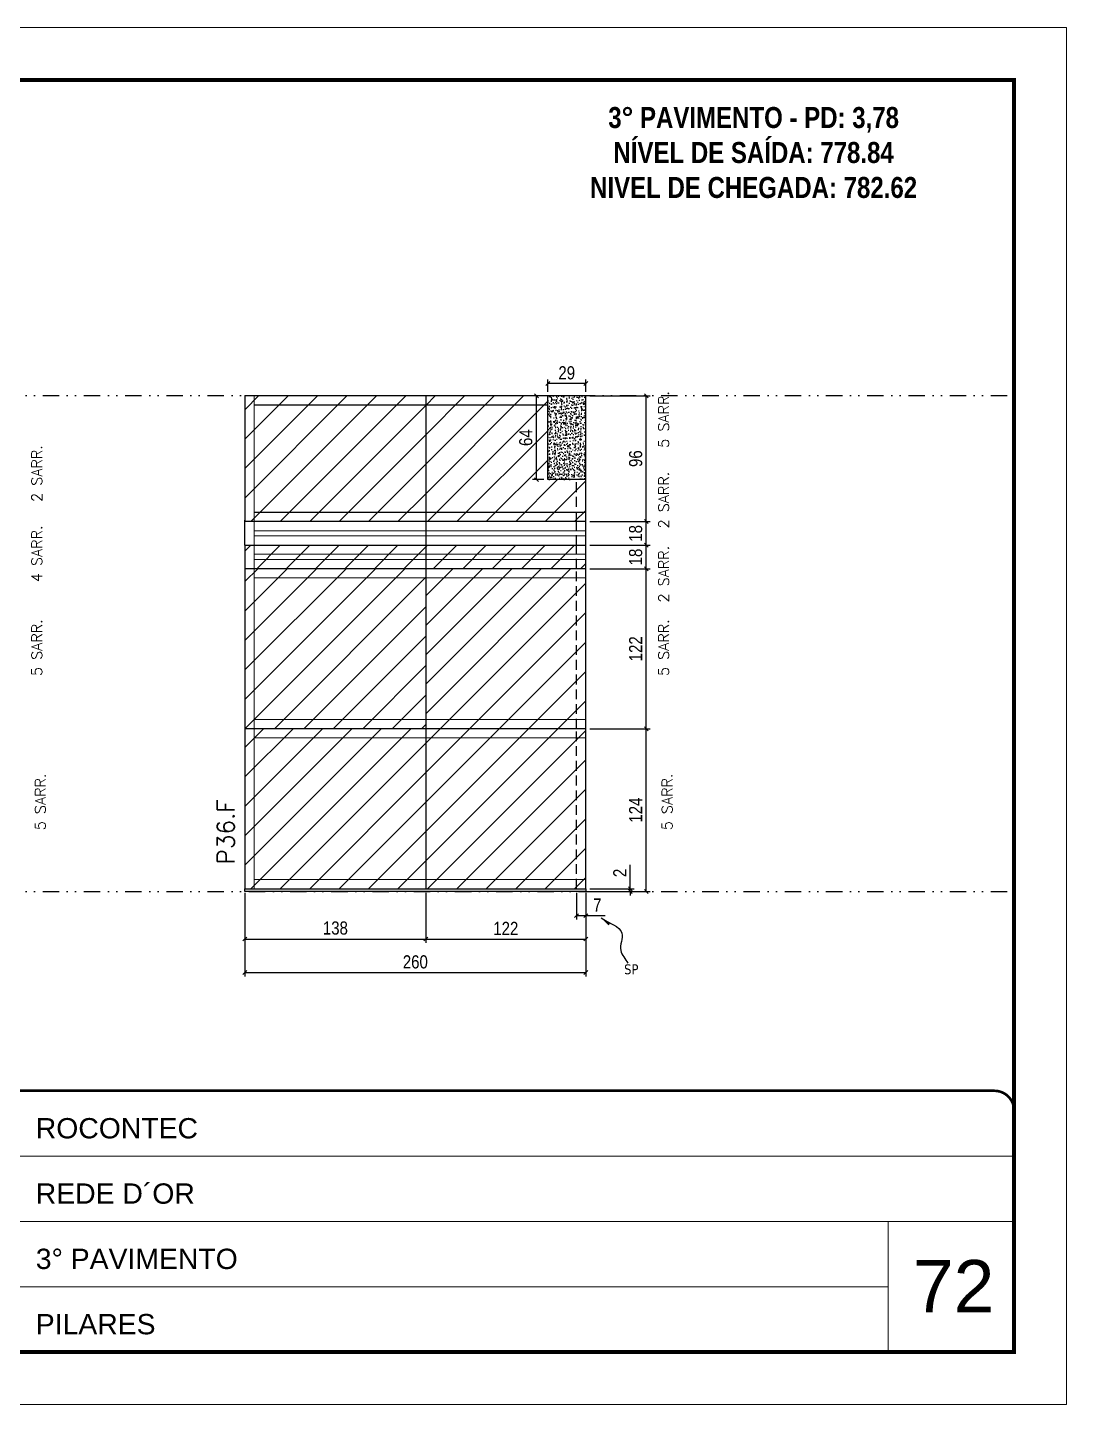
# Model space of a CAD drawing. Extents: x 2949 to 9203, y -16089 to 12527.
# Drawn here: x 8396 to 9189, y -8049 to -6999 of the extents above; entities that cross this region are included whole.
import ezdxf

# ---------------------------------------------------------------- set-up
doc = ezdxf.new("R2010")
doc.units = 0
for name, pattern in [('CONTINUO', [0]), ('DASHED', [0.75, 0.5, -0.25]), ('DIVIDE2', [0.625, 0.25, -0.125, 0, -0.125, 0, -0.125]), ('HIDDEN', [0.375, 0.25, -0.125])]:
    doc.linetypes.add(name, pattern=pattern)
for name, color, linetype, lineweight in [('CARIMBO', 255, 'Continuous', 9), ('Folhas', 255, 'Continuous', 9), ('Hachura', 251, 'Continuous', 9), ('Sarr 2.2x7', 40, 'Continuous', 9), ('SARRAFO DE PRESSAO', 251, 'DASHED', 9), ('Texto Seção', 7, 'Continuous', 15)]:
    doc.layers.add(name, color=color, linetype=linetype, lineweight=lineweight)
for name, color, linetype in [('COTA', 241, 'Continuous'), ('NOMENCLATURA', 7, 'Continuous'), ('Nível', 160, 'Continuous'), ('Painéis', 200, 'Continuous'), ('SARR_2.2x7', 40, 'Continuous'), ('Sarrafo de Pressão', 42, 'HIDDEN'), ('texto', 7, 'Continuous')]:
    doc.layers.add(name, color=color, linetype=linetype)
doc.styles.add('ARIAL', font='arial.ttf')
doc.styles.add('COTA TECNICA', font='techl___.ttf', dxfattribs={"height": 10})
doc.styles.add('COTA TECNICA-50', font='techl___.ttf', dxfattribs={"height": 10})
doc.styles.add('REGUA-120', font='ROMANS.shx', dxfattribs={"height": 15})
doc.styles.add('ROMANC', font='techb___.ttf', dxfattribs={"height": 2.5})
doc.styles.add('ROMANS', font='romans.shx')
doc.styles.get("Standard").update_dxf_attribs({"font": 'arial.ttf'})
doc.dimstyles.new('COTA PAINEL-50', dxfattribs={"dimtxt": 10, "dimasz": 3, "dimexe": 3, "dimexo": 3, "dimgap": 3, "dimtad": 1, "dimdec": 1, "dimzin": 12, "dimdsep": 46, "dimtxsty": 'COTA TECNICA-50', "dimblk1": 'OBLIQUE', "dimblk2": 'OBLIQUE', "dimsah": 1, "dimcen": 0.9, "dimclrd": 4, "dimclre": 4, "dimclrt": 240, "dimadec": 1, "dimazin": 3, "dimtfac": 1, "dimtdec": 1, "dimtmove": 0, "dimatfit": 3, "dimfxl": 1, "dimtolj": 1, "dimtzin": 12, "dimarcsym": 0})
doc.dimstyles.new('PAINEL', dxfattribs={"dimtxt": 10, "dimasz": 3, "dimexe": 3, "dimexo": 3, "dimgap": 3, "dimtad": 1, "dimdec": 1, "dimzin": 12, "dimdsep": 46, "dimtxsty": 'COTA TECNICA', "dimblk1": 'OBLIQUE', "dimblk2": 'OBLIQUE', "dimsah": 1, "dimcen": 0.9, "dimclrd": 4, "dimclre": 4, "dimclrt": 240, "dimadec": 1, "dimazin": 3, "dimtfac": 1, "dimtdec": 1, "dimtmove": 0, "dimatfit": 3, "dimfxl": 1, "dimtolj": 1, "dimtzin": 12, "dimarcsym": 0})
doc.dimstyles.get("Standard").update_dxf_attribs({"dimtxt": 0.18, "dimasz": 0.18, "dimexe": 0.18, "dimexo": 0.0625, "dimgap": 0.09, "dimtad": 0, "dimtih": 1, "dimtoh": 1, "dimdec": 4, "dimzin": 0, "dimdsep": 46, "dimtxsty": 'Standard', "dimcen": 0.09, "dimadec": 0, "dimazin": 0, "dimtfac": 1, "dimtdec": 4, "dimtofl": 0, "dimtmove": 0, "dimatfit": 3, "dimfxl": 1, "dimtolj": 1, "dimtzin": 0, "dimarcsym": 0})
pattern_1 = [(45, (-121316.967, -34199.222), (-11.2253202, 11.2253202), [])]
pattern_2 = [(45, (-13.5, 3463.725), (-11.22532, 11.22532), [])]
pattern_3 = [(45, (-13.5, 3445.725), (-11.22532, 11.22532), [])]

# ---------------------------------------------------------------- blocks, each defined once
blk = doc.blocks.new('9999999999')
at = {"color": 30, "linetype": 'CONTINUO'}
for p, q in [((98564.6, 34379.6), (99584, 34379.6)), ((98564.6, 34329.8), (99488, 34329.8)), ((99584, 34329.8), (99488, 34329.8)), ((99488, 34329.8), (99488, 34230.2)), ((98564.6, 34280), (99488, 34280))]:
    blk.add_line(p, q, dxfattribs=at)
at = {"color": 30, "linetype": 'CONTINUO', "const_width": 2}
blk.add_lwpolyline([(99584, 34230.2), (99584, 34414.4, 0.414214), (99569, 34429.4), (98229, 34429.4, 0.414214), (98214, 34414.4), (98214, 34245.2, 0.414214), (98229, 34230.2), (99584, 34230.2)], format="xyb", dxfattribs=at)
at = {"layer": 'Folhas'}
blk.add_lwpolyline([(98139, 34190.2), (99624, 34190.2), (99624, 35240.2), (98139, 35240.2)], close=True, dxfattribs=at)
at = {"layer": 'Folhas', "color": 30, "const_width": 3}
blk.add_lwpolyline([(98214, 34230.2), (99584, 34230.2), (99584, 35200.2), (98214, 35200.2)], close=True, dxfattribs=at)
at = {"color": 7, "linetype": 'Continuous', "ltscale": 5, "style": 'ARIAL'}
for s, height, p in [('ROCONTEC', 15.48, (98837.7, 34393.1)), ('REDE D´OR', 15.48, (98837.7, 34343.3)), ('3° PAVIMENTO', 15.483, (98837.7, 34293.5)), ('PILARES', 15.48, (98837.7, 34243.7))]:
    blk.add_text(s, height=height, dxfattribs=at).set_placement(p)
blk = doc.blocks.new('_Oblique')
at = {"color": 0, "linetype": 'ByBlock', "lineweight": -2}
blk.add_line((-0.5, -0.5), (0.5, 0.5), dxfattribs=at)
blk = doc.blocks.new('*D2173')
at = {"layer": 'COTA', "color": 4, "lineweight": -2, "transparency": 16777216}
for p, q in [((8562.3, -7658.8), (8562.3, -7722.7)), ((8822.3, -7658.8), (8822.3, -7722.7)), ((8562.3, -7719.7), (8822.3, -7719.7))]:
    blk.add_line(p, q, dxfattribs=at)
at = {"layer": 'Defpoints', "color": 0, "transparency": 16777216}
for p in [(8562.3, -7655.8), (8822.3, -7655.8), (8822.3, -7719.7)]:
    blk.add_point(p, dxfattribs=at)
at = {"layer": 'COTA', "color": 4, "lineweight": -2, "transparency": 16777216, "xscale": 3, "yscale": 3, "zscale": 3, "rotation": 180}
blk.add_blockref('_Oblique', (8562.3, -7719.7), dxfattribs=at)
at = {"layer": 'COTA', "color": 4, "lineweight": -2, "transparency": 16777216, "xscale": 3, "yscale": 3, "zscale": 3}
blk.add_blockref('_Oblique', (8822.3, -7719.7), dxfattribs=at)
at = {"layer": 'COTA', "color": 240, "transparency": 16777216, "insert": (8692.3, -7711.6), "char_height": 10, "attachment_point": 5, "style": 'COTA TECNICA'}
blk.add_mtext('\\A1;260', dxfattribs=at)
blk = doc.blocks.new('*D2174')
at = {"layer": 'COTA', "color": 4, "lineweight": -2, "transparency": 16777216}
for p, q in [((8815.3, -7658.8), (8815.3, -7679.3)), ((8822.3, -7660.8), (8822.3, -7679.3)), ((8815.3, -7676.3), (8822.3, -7676.3)), ((8822.3, -7676.3), (8837, -7676.3))]:
    blk.add_line(p, q, dxfattribs=at)
at = {"layer": 'Defpoints', "color": 0, "transparency": 16777216}
for p in [(8815.3, -7655.8), (8822.3, -7657.8), (8822.3, -7676.3)]:
    blk.add_point(p, dxfattribs=at)
at = {"layer": 'COTA', "color": 4, "lineweight": -2, "transparency": 16777216, "xscale": 3, "yscale": 3, "zscale": 3, "rotation": 180}
blk.add_blockref('_Oblique', (8815.3, -7676.3), dxfattribs=at)
at = {"layer": 'COTA', "color": 4, "lineweight": -2, "transparency": 16777216, "xscale": 3, "yscale": 3, "zscale": 3}
blk.add_blockref('_Oblique', (8822.3, -7676.3), dxfattribs=at)
at = {"layer": 'COTA', "color": 240, "transparency": 16777216, "insert": (8831.1, -7668.2), "char_height": 10, "attachment_point": 5, "style": 'COTA TECNICA-50'}
blk.add_mtext('\\A1;7', dxfattribs=at)
blk = doc.blocks.new('*D2175')
at = {"layer": 'COTA', "color": 4, "lineweight": -2, "transparency": 16777216}
for p, q in [((8825.3, -7533.8), (8871.5, -7533.8)), ((8868.5, -7657.8), (8868.5, -7533.8)), ((8825.3, -7657.8), (8871.5, -7657.8))]:
    blk.add_line(p, q, dxfattribs=at)
at = {"layer": 'Defpoints', "color": 0, "transparency": 16777216}
for p in [(8822.3, -7533.8), (8868.5, -7533.8), (8822.3, -7657.8)]:
    blk.add_point(p, dxfattribs=at)
at = {"layer": 'COTA', "color": 4, "lineweight": -2, "transparency": 16777216, "xscale": 3, "yscale": 3, "zscale": 3}
for p, rotation in [((8868.5, -7533.8), 90), ((8868.5, -7657.8), 270)]:
    blk.add_blockref('_Oblique', p, dxfattribs=dict(at, rotation=rotation))
at = {"layer": 'COTA', "color": 240, "transparency": 16777216, "insert": (8860.4, -7595.8), "char_height": 10, "attachment_point": 5, "rotation": 90, "style": 'COTA TECNICA-50'}
blk.add_mtext('\\A1;124', dxfattribs=at)
blk = doc.blocks.new('*D2176')
at = {"layer": 'COTA', "color": 4, "lineweight": -2, "transparency": 16777216}
for p, q in [((8856.3, -7655.8), (8856.3, -7637.6)), ((8825.3, -7655.8), (8859.3, -7655.8)), ((8825.3, -7657.8), (8859.3, -7657.8)), ((8856.3, -7657.8), (8856.3, -7655.8)), ((8856.3, -7657.8), (8856.3, -7660.8))]:
    blk.add_line(p, q, dxfattribs=at)
at = {"layer": 'Defpoints', "color": 0, "transparency": 16777216}
for p in [(8822.3, -7655.8), (8822.3, -7657.8), (8856.3, -7657.8)]:
    blk.add_point(p, dxfattribs=at)
at = {"layer": 'COTA', "color": 4, "lineweight": -2, "transparency": 16777216, "xscale": 3, "yscale": 3, "zscale": 3}
for p, rotation in [((8856.3, -7655.8), 270), ((8856.3, -7657.8), 90)]:
    blk.add_blockref('_Oblique', p, dxfattribs=dict(at, rotation=rotation))
at = {"layer": 'COTA', "color": 240, "transparency": 16777216, "insert": (8848.3, -7643.7), "char_height": 10, "attachment_point": 5, "rotation": 90, "style": 'COTA TECNICA-50'}
blk.add_mtext('\\A1;2', dxfattribs=at)
blk = doc.blocks.new('*D2177')
at = {"layer": 'COTA', "color": 4, "linetype": 'ByBlock', "lineweight": -2, "transparency": 16777216}
for p, q in [((8825.3, -7411.8), (8871.5, -7411.8)), ((8868.5, -7533.8), (8868.5, -7411.8)), ((8825.3, -7533.8), (8871.5, -7533.8))]:
    blk.add_line(p, q, dxfattribs=at)
at = {"layer": 'Defpoints', "color": 0, "linetype": 'ByBlock', "transparency": 16777216}
for p in [(8822.3, -7411.8), (8868.5, -7411.8), (8822.3, -7533.8)]:
    blk.add_point(p, dxfattribs=at)
at = {"layer": 'COTA', "color": 4, "linetype": 'ByBlock', "lineweight": -2, "transparency": 16777216, "xscale": 3, "yscale": 3, "zscale": 3}
for p, rotation in [((8868.5, -7411.8), 90), ((8868.5, -7533.8), 270)]:
    blk.add_blockref('_Oblique', p, dxfattribs=dict(at, rotation=rotation))
at = {"layer": 'COTA', "color": 240, "linetype": 'ByBlock', "transparency": 16777216, "insert": (8860.4, -7472.8), "char_height": 10, "attachment_point": 5, "rotation": 90, "style": 'COTA TECNICA'}
blk.add_mtext('\\A1;122', dxfattribs=at)
blk = doc.blocks.new('*D2221')
at = {"layer": 'COTA', "color": 4, "linetype": 'ByBlock', "lineweight": -2, "transparency": 16777216}
for p, q in [((8562.3, -7658.8), (8562.3, -7697.1)), ((8700.3, -7658.8), (8700.3, -7697.1)), ((8562.3, -7694.1), (8700.3, -7694.1))]:
    blk.add_line(p, q, dxfattribs=at)
at = {"layer": 'Defpoints', "color": 0, "linetype": 'ByBlock', "transparency": 16777216}
for p in [(8562.3, -7655.8), (8700.3, -7655.8), (8700.3, -7694.1)]:
    blk.add_point(p, dxfattribs=at)
at = {"layer": 'COTA', "color": 4, "linetype": 'ByBlock', "lineweight": -2, "transparency": 16777216, "xscale": 3, "yscale": 3, "zscale": 3, "rotation": 180}
blk.add_blockref('_Oblique', (8562.3, -7694.1), dxfattribs=at)
at = {"layer": 'COTA', "color": 4, "linetype": 'ByBlock', "lineweight": -2, "transparency": 16777216, "xscale": 3, "yscale": 3, "zscale": 3}
blk.add_blockref('_Oblique', (8700.3, -7694.1), dxfattribs=at)
at = {"layer": 'COTA', "color": 240, "linetype": 'ByBlock', "transparency": 16777216, "insert": (8631.3, -7685.8), "char_height": 10, "attachment_point": 5, "style": 'COTA TECNICA'}
blk.add_mtext('\\A1;138', dxfattribs=at)
blk = doc.blocks.new('*D2222')
at = {"layer": 'COTA', "color": 4, "linetype": 'ByBlock', "lineweight": -2, "transparency": 16777216}
for p, q in [((8700.3, -7658.8), (8700.3, -7697.1)), ((8822.3, -7660.8), (8822.3, -7697.1)), ((8700.3, -7694.1), (8822.3, -7694.1))]:
    blk.add_line(p, q, dxfattribs=at)
at = {"layer": 'Defpoints', "color": 0, "linetype": 'ByBlock', "transparency": 16777216}
for p in [(8700.3, -7655.8), (8822.3, -7657.8), (8822.3, -7694.1)]:
    blk.add_point(p, dxfattribs=at)
at = {"layer": 'COTA', "color": 4, "linetype": 'ByBlock', "lineweight": -2, "transparency": 16777216, "xscale": 3, "yscale": 3, "zscale": 3, "rotation": 180}
blk.add_blockref('_Oblique', (8700.3, -7694.1), dxfattribs=at)
at = {"layer": 'COTA', "color": 4, "linetype": 'ByBlock', "lineweight": -2, "transparency": 16777216, "xscale": 3, "yscale": 3, "zscale": 3}
blk.add_blockref('_Oblique', (8822.3, -7694.1), dxfattribs=at)
at = {"layer": 'COTA', "color": 240, "linetype": 'ByBlock', "transparency": 16777216, "insert": (8761.3, -7686), "char_height": 10, "attachment_point": 5, "style": 'COTA TECNICA'}
blk.add_mtext('\\A1;122', dxfattribs=at)
blk = doc.blocks.new('*D2225')
at = {"layer": 'COTA', "color": 4, "linetype": 'ByBlock', "lineweight": -2, "transparency": 16777216}
for p, q in [((8825.3, -7279.8), (8871.5, -7279.8)), ((8868.5, -7375.8), (8868.5, -7279.8)), ((8825.3, -7375.8), (8871.5, -7375.8))]:
    blk.add_line(p, q, dxfattribs=at)
at = {"layer": 'Defpoints', "color": 0, "linetype": 'ByBlock', "transparency": 16777216}
for p in [(8822.3, -7279.8), (8868.5, -7279.8), (8822.3, -7375.8)]:
    blk.add_point(p, dxfattribs=at)
at = {"layer": 'COTA', "color": 4, "linetype": 'ByBlock', "lineweight": -2, "transparency": 16777216, "xscale": 3, "yscale": 3, "zscale": 3}
for p, rotation in [((8868.5, -7279.8), 90), ((8868.5, -7375.8), 270)]:
    blk.add_blockref('_Oblique', p, dxfattribs=dict(at, rotation=rotation))
at = {"layer": 'COTA', "color": 240, "linetype": 'ByBlock', "transparency": 16777216, "insert": (8860.4, -7327.8), "char_height": 10, "attachment_point": 5, "rotation": 90, "style": 'COTA TECNICA'}
blk.add_mtext('\\A1;96', dxfattribs=at)
blk = doc.blocks.new('*D2226')
at = {"layer": 'COTA', "color": 4, "linetype": 'ByBlock', "lineweight": -2, "transparency": 16777216}
for p, q in [((8790.3, -7279.8), (8781.7, -7279.8)), ((8784.7, -7343.8), (8784.7, -7279.8)), ((8790.3, -7343.8), (8781.7, -7343.8))]:
    blk.add_line(p, q, dxfattribs=at)
at = {"layer": 'Defpoints', "color": 0, "linetype": 'ByBlock', "transparency": 16777216}
for p in [(8784.7, -7279.8), (8793.3, -7279.8), (8793.3, -7343.8)]:
    blk.add_point(p, dxfattribs=at)
at = {"layer": 'COTA', "color": 4, "linetype": 'ByBlock', "lineweight": -2, "transparency": 16777216, "xscale": 3, "yscale": 3, "zscale": 3}
for p, rotation in [((8784.7, -7279.8), 90), ((8784.7, -7343.8), 270)]:
    blk.add_blockref('_Oblique', p, dxfattribs=dict(at, rotation=rotation))
at = {"layer": 'COTA', "color": 240, "linetype": 'ByBlock', "transparency": 16777216, "insert": (8776.6, -7311.8), "char_height": 10, "attachment_point": 5, "rotation": 90, "style": 'COTA TECNICA'}
blk.add_mtext('\\A1;64', dxfattribs=at)
blk = doc.blocks.new('*D2227')
at = {"layer": 'COTA', "color": 4, "linetype": 'ByBlock', "lineweight": -2, "transparency": 16777216}
for p, q in [((8793.3, -7276.8), (8793.3, -7267.5)), ((8822.3, -7270.5), (8793.3, -7270.5)), ((8822.3, -7276.8), (8822.3, -7267.5))]:
    blk.add_line(p, q, dxfattribs=at)
at = {"layer": 'Defpoints', "color": 0, "linetype": 'ByBlock', "transparency": 16777216}
for p in [(8793.3, -7270.5), (8793.3, -7279.8), (8822.3, -7279.8)]:
    blk.add_point(p, dxfattribs=at)
at = {"layer": 'COTA', "color": 4, "linetype": 'ByBlock', "lineweight": -2, "transparency": 16777216, "xscale": 3, "yscale": 3, "zscale": 3, "rotation": 180}
blk.add_blockref('_Oblique', (8793.3, -7270.5), dxfattribs=at)
at = {"layer": 'COTA', "color": 4, "linetype": 'ByBlock', "lineweight": -2, "transparency": 16777216, "xscale": 3, "yscale": 3, "zscale": 3}
blk.add_blockref('_Oblique', (8822.3, -7270.5), dxfattribs=at)
at = {"layer": 'COTA', "color": 240, "linetype": 'ByBlock', "transparency": 16777216, "insert": (8807.8, -7262.4), "char_height": 10, "attachment_point": 5, "style": 'COTA TECNICA'}
blk.add_mtext('\\A1;29', dxfattribs=at)
blk = doc.blocks.new('*D2228')
at = {"layer": 'COTA', "color": 4, "lineweight": -2, "transparency": 16777216}
for p, q in [((8825.3, -7393.8), (8871.5, -7393.8)), ((8868.5, -7411.8), (8868.5, -7393.8)), ((8825.3, -7411.8), (8871.5, -7411.8))]:
    blk.add_line(p, q, dxfattribs=at)
at = {"layer": 'Defpoints', "color": 0, "transparency": 16777216}
for p in [(8822.3, -7393.8), (8868.5, -7393.8), (8822.3, -7411.8)]:
    blk.add_point(p, dxfattribs=at)
at = {"layer": 'COTA', "color": 4, "lineweight": -2, "transparency": 16777216, "xscale": 3, "yscale": 3, "zscale": 3}
for p, rotation in [((8868.5, -7393.8), 90), ((8868.5, -7411.8), 270)]:
    blk.add_blockref('_Oblique', p, dxfattribs=dict(at, rotation=rotation))
at = {"layer": 'COTA', "color": 240, "transparency": 16777216, "insert": (8860.4, -7402.8), "char_height": 10, "attachment_point": 5, "rotation": 90, "style": 'COTA TECNICA'}
blk.add_mtext('\\A1;18', dxfattribs=at)
blk = doc.blocks.new('*D2877')
at = {"layer": 'COTA', "color": 4, "lineweight": -2, "transparency": 16777216}
for p, q in [((8825.3, -7375.8), (8871.5, -7375.8)), ((8868.5, -7393.8), (8868.5, -7375.8)), ((8825.3, -7393.8), (8871.5, -7393.8))]:
    blk.add_line(p, q, dxfattribs=at)
at = {"layer": 'Defpoints', "color": 0, "transparency": 16777216}
for p in [(8822.3, -7375.8), (8868.5, -7375.8), (8822.3, -7393.8)]:
    blk.add_point(p, dxfattribs=at)
at = {"layer": 'COTA', "color": 4, "lineweight": -2, "transparency": 16777216, "xscale": 3, "yscale": 3, "zscale": 3}
for p, rotation in [((8868.5, -7375.8), 90), ((8868.5, -7393.8), 270)]:
    blk.add_blockref('_Oblique', p, dxfattribs=dict(at, rotation=rotation))
at = {"layer": 'COTA', "color": 240, "transparency": 16777216, "insert": (8860.4, -7384.8), "char_height": 10, "attachment_point": 5, "rotation": 90, "style": 'COTA TECNICA-50'}
blk.add_mtext('\\A1;18', dxfattribs=at)

msp = doc.modelspace()

# ---------------------------------------------------------------- hatches: boundary and pattern name
at = {"layer": 'COTA', "linetype": 'ByBlock'}
h = msp.add_hatch(dxfattribs=at)
h.set_pattern_fill('AR-CONC', color=256, scale=0.03)
h.set_pattern_definition([(50, (-121316.9665, -34167.2216), (5.46554007, -0.47817257), [0.5715, -6.2865]), (355, (-121316.9665, -34167.2216), (-1.05730264, 5.73170536), [0.4572, -5.02921753]), (100.4514447, (-121316.511, -34167.2614), (4.40823741, 5.25353256), [0.48570026, -5.34270734]), (46.1842, (-121316.9665, -34165.6976), (8.13237123, -1.26126984), [0.85725, -9.42975]), (96.6355576, (-121316.289, -34165.803), (7.122124, 7.42278374), [0.7285507, -8.01406824]), (351.184151, (-121316.9665, -34165.698), (7.122124, 7.42278374), [0.685799, -7.54379196]), (21, (-121316.2045, -34166.0786), (4.54843174, -3.06795595), [0.5715, -6.2865]), (326, (-121316.2045, -34166.0786), (1.85406085, 5.52563898), [0.4572, -5.0292]), (71.451445, (-121315.8255, -34166.334), (6.40249258, 2.45768307), [0.48570026, -5.34269813]), (37.5, (-121316.9665, -34167.2216), (0.092658098, 2.536651166), [0, -4.96824, 0, -5.1054, 0, -5.04825]), (7.5, (-121316.9665, -34167.2216), (2.004589875, 3.005417245), [0, -2.91084, 0, -4.85394, 0, -1.92405]), (327.5, (-121318.6658, -34167.2216), (4.067717855, -0.17186232), [0, -1.905, 0, -5.9436, 0, -7.8867]), (317.5, (-121319.4278, -34167.2216), (4.44387544, 0.76279473), [0, -2.4765, 0, -3.94716, 0, -5.6007])])
h.paths.add_polyline_path([(8822.26, -7279.76), (8793.26, -7279.76), (8793.26, -7343.76), (8822.26, -7343.76)])
at = {"layer": 'Hachura'}
h = msp.add_hatch(dxfattribs=at)
h.set_pattern_fill('ANSI31', color=256, scale=5)
h.set_pattern_definition(pattern_2)
h.paths.add_polyline_path([(8700.26, -7279.76), (8562.26, -7279.76), (8562.26, -7375.76), (8700.26, -7375.76)])
h = msp.add_hatch(dxfattribs=at)
h.set_pattern_fill('ANSI31', color=256, scale=5)
h.set_pattern_definition(pattern_2)
h.paths.add_polyline_path([(8700.26, -7375.76), (8822.26, -7375.76), (8822.26, -7343.76), (8793.26, -7343.76), (8793.26, -7279.76), (8700.26, -7279.76)])
h = msp.add_hatch(dxfattribs=at)
h.set_pattern_fill('ANSI31', color=256, scale=5)
h.set_pattern_definition(pattern_3)
h.paths.add_polyline_path([(8700.26, -7393.76), (8562.26, -7393.76), (8562.26, -7411.76), (8700.26, -7411.76)])
h = msp.add_hatch(dxfattribs=at)
h.set_pattern_fill('ANSI31', color=256, scale=5)
h.set_pattern_definition(pattern_3)
h.paths.add_polyline_path([(8822.26, -7393.76), (8700.26, -7393.76), (8700.26, -7411.76), (8822.26, -7411.76)])
at = {"layer": 'Hachura', "linetype": 'ByBlock'}
h = msp.add_hatch(dxfattribs=at)
h.set_pattern_fill('ANSI31', color=256, scale=5)
h.set_pattern_definition([(45, (833.25, -2825.194), (-11.22532, 11.22532), [])])
h.paths.add_polyline_path([(8700.26, -7411.76), (8562.26, -7411.76), (8562.26, -7533.76), (8700.26, -7533.76)])
h = msp.add_hatch(dxfattribs=at)
h.set_pattern_fill('ANSI31', color=256, scale=5)
h.set_pattern_definition(pattern_1)
h.paths.add_polyline_path([(8822.26, -7411.76), (8700.26, -7411.76), (8700.26, -7533.76), (8822.26, -7533.76)])
h = msp.add_hatch(dxfattribs=at)
h.set_pattern_fill('ANSI31', color=256, scale=5)
h.set_pattern_definition(pattern_1)
h.paths.add_polyline_path([(8562.26, -7533.76), (8562.26, -7655.76), (8700.26, -7655.76), (8700.26, -7533.76)])
h = msp.add_hatch(dxfattribs=at)
h.set_pattern_fill('ANSI31', color=256, scale=5)
h.set_pattern_definition(pattern_1)
h.paths.add_polyline_path([(8700.26, -7533.76), (8700.26, -7655.76), (8822.26, -7655.76), (8822.26, -7533.76)])

# ---------------------------------------------------------------- linework, layer by layer
at = {"layer": 'COTA', "linetype": 'ByBlock'}
for p in [(8793.26, -7279.76), (8822.26, -7343.76)]:
    msp.add_line(p, (8822.26, -7279.76), dxfattribs=at)
at = {"layer": 'Nível', "color": 4, "linetype": 'DIVIDE2', "ltscale": 50}
for p, q in [((7779.03, -7279.76), (9149.03, -7279.76)), ((7779.03, -7657.76), (9149.03, -7657.76))]:
    msp.add_line(p, q, dxfattribs=at)
at = {"layer": 'Painéis'}
for p, q in [((8562.26, -7279.76), (8562.26, -7375.76)), ((8562.26, -7279.76), (8793.26, -7279.76)), ((8700.26, -7279.76), (8700.26, -7655.76)), ((8793.26, -7343.76), (8793.26, -7279.76)), ((8822.26, -7343.76), (8793.26, -7343.76)), ((8822.26, -7375.76), (8822.26, -7343.76)), ((8822.26, -7343.76), (8822.26, -7343.76)), ((8562.26, -7374.76), (8562.26, -7374.76)), ((8562.26, -7393.76), (8562.26, -7374.76)), ((8822.26, -7375.76), (8562.26, -7375.76)), ((8822.26, -7393.76), (8822.26, -7375.76)), ((8562.26, -7393.76), (8562.26, -7411.76)), ((8562.26, -7393.76), (8822.26, -7393.76)), ((8822.26, -7411.76), (8822.26, -7393.76)), ((8562.26, -7411.76), (8562.26, -7655.76)), ((8822.26, -7411.76), (8562.26, -7411.76)), ((8822.26, -7655.76), (8822.26, -7411.76)), ((8822.26, -7533.76), (8562.26, -7533.76)), ((8562.26, -7655.76), (8822.26, -7655.76))]:
    msp.add_line(p, q, dxfattribs=at)
msp.add_lwpolyline([(8562.26, -7655.76), (8822.26, -7655.76), (8822.26, -7657.76), (8562.26, -7657.76)], close=True, dxfattribs=at)
at = {"layer": 'Sarr 2.2x7'}
for p, q in [((8569.26, -7279.76), (8569.26, -7375.76)), ((8569.26, -7375.76), (8569.26, -7393.76)), ((8822.26, -7382.76), (8569.26, -7382.76)), ((8822.26, -7386.76), (8569.26, -7386.76)), ((8569.26, -7393.76), (8569.26, -7411.76)), ((8822.26, -7400.76), (8569.26, -7400.76)), ((8822.26, -7404.76), (8569.26, -7404.76)), ((8569.26, -7411.76), (8569.26, -7533.76)), ((8822.26, -7418.76), (8569.26, -7418.76)), ((8822.26, -7526.76), (8569.26, -7526.76)), ((8569.26, -7533.76), (8569.26, -7655.76)), ((8822.26, -7540.76), (8569.26, -7540.76)), ((8822.26, -7648.76), (8569.26, -7648.76)), ((8822.26, -7655.76), (8562.26, -7655.76))]:
    msp.add_line(p, q, dxfattribs=at)
at = {"layer": 'Sarr 2.2x7', "linetype": 'Continuous'}
for p, q in [((8562.26, -7533.76), (8562.26, -7526.76)), ((8822.26, -7533.76), (8822.26, -7526.76)), ((8562.26, -7655.76), (8562.26, -7648.76)), ((8822.26, -7655.76), (8822.26, -7648.76))]:
    msp.add_line(p, q, dxfattribs=at)
at = {"layer": 'SARR_2.2x7'}
for p, q in [((8569.26, -7286.76), (8793.26, -7286.76)), ((8822.26, -7368.76), (8569.26, -7368.76))]:
    msp.add_line(p, q, dxfattribs=at)
at = {"layer": 'Sarrafo de Pressão', "ltscale": 30}
for p, q in [((8815.26, -7375.76), (8815.26, -7343.76)), ((8815.26, -7393.76), (8815.26, -7375.76)), ((8815.26, -7411.76), (8815.26, -7393.76)), ((8815.26, -7533.76), (8815.26, -7411.76)), ((8815.26, -7655.76), (8815.26, -7533.76))]:
    msp.add_line(p, q, dxfattribs=at)

# ---------------------------------------------------------------- block references
at = {"layer": 'SARRAFO DE PRESSAO', "color": 6, "linetype": 'ByBlock'}
msp.add_blockref('9999999999', (-90434.94, -42239.25), dxfattribs=at)

# ---------------------------------------------------------------- texts
at = {"layer": 'CARIMBO', "style": 'ARIAL'}
msp.add_text('72', height=40, dxfattribs=at).set_placement((9071.89, -7978.9))
at = {"layer": 'NOMENCLATURA', "color": 2, "insert": (8950.36, -7032.98), "char_height": 16, "attachment_point": 2, "style": 'ROMANC'}
msp.add_mtext_dynamic_manual_height_columns('\\P3° PAVIMENTO - PD: 3,78\\PNÍVEL DE SAÍDA: 778.84\\PNIVEL DE CHEGADA: 782.62', width=300.2766, gutter_width=1, heights=[0], dxfattribs=at)
at = {"layer": 'texto', "color": 0, "insert": (8857.04, -7717.25), "char_height": 7.5, "attachment_point": 5}
msp.add_mtext('{\\fTahoma|b0|i0|c0|p34;\\C4;SP}', dxfattribs=at)
at = {"layer": 'Texto Seção', "linetype": 'Continuous', "style": 'ROMANS'}
for s, p in [('5 SARR.', (8885.7, -7319.54)), ('2 SARR.', (8407.55, -7360.76)), ('2 SARR.', (8885.7, -7381)), ('4 SARR.', (8407.55, -7421.99)), ('2 SARR.', (8885.7, -7437.5)), ('5 SARR.', (8407.55, -7493.54)), ('5 SARR.', (8885.7, -7493.54)), ('5 SARR.', (8410.26, -7611.13)), ('5 SARR.', (8888.41, -7611.13))]:
    msp.add_text(s, height=8, rotation=90, dxfattribs=at).set_placement(p)
at = {"layer": 'Texto Seção', "insert": (8554.23, -7637.29), "char_height": 13, "width": 285.3299, "attachment_point": 7, "rotation": 90, "style": 'REGUA-120'}
msp.add_mtext('P36.F', dxfattribs=at)

# ---------------------------------------------------------------- dimensions: what is measured, and where the dimension line sits
at = {"layer": 'COTA', "linetype": 'ByBlock'}
for base, p1, p2, picture, middle in [((8793.26, -7270.53), (8822.26, -7279.76), (8793.26, -7279.76), '*D2227', (8807.76, -7262.45)), ((8700.26, -7694.07), (8562.26, -7655.76), (8700.26, -7655.76), '*D2221', (8631.26, -7685.83))]:
    dim = msp.add_linear_dim(base=base, p1=p1, p2=p2, dimstyle='PAINEL', dxfattribs=at)
    dim.commit()
    dim.dimension.update_dxf_attribs({"geometry": picture, "text_midpoint": middle})
for base, p1, p2, picture, middle in [((8784.69, -7279.76), (8793.26, -7343.76), (8793.26, -7279.76), '*D2226', (8776.58, -7311.76)), ((8868.5, -7279.76), (8822.26, -7375.76), (8822.26, -7279.76), '*D2225', (8860.37, -7327.76)), ((8868.5, -7411.76), (8822.26, -7533.76), (8822.26, -7411.76), '*D2177', (8860.44, -7472.76))]:
    dim = msp.add_linear_dim(base=base, p1=p1, p2=p2, angle=90, dimstyle='PAINEL', dxfattribs=at)
    dim.commit()
    dim.dimension.update_dxf_attribs({"geometry": picture, "text_midpoint": middle})
at = {"layer": 'COTA'}
for base, p1, p2, dimstyle, picture, middle in [((8868.5, -7375.76), (8822.26, -7393.76), (8822.26, -7375.76), 'COTA PAINEL-50', '*D2877', (8860.41, -7384.76)), ((8868.5, -7393.76), (8822.26, -7411.76), (8822.26, -7393.76), 'PAINEL', '*D2228', (8860.41, -7402.76)), ((8868.5, -7533.76), (8822.26, -7657.76), (8822.26, -7533.76), 'COTA PAINEL-50', '*D2175', (8860.43, -7595.76))]:
    dim = msp.add_linear_dim(base=base, p1=p1, p2=p2, angle=90, dimstyle=dimstyle, dxfattribs=at)
    dim.commit()
    dim.dimension.update_dxf_attribs({"geometry": picture, "text_midpoint": middle})
dim = msp.add_linear_dim(base=(8856.27, -7657.76), p1=(8822.26, -7655.76), p2=(8822.26, -7657.76), angle=90, dimstyle='COTA PAINEL-50', dxfattribs=at)
dim.commit()
dim.dimension.update_dxf_attribs({"geometry": '*D2176', "text_midpoint": (8856.27, -7643.7), "dimtype": 160})
dim = msp.add_linear_dim(base=(8822.26, -7719.71), p1=(8562.26, -7655.76), p2=(8822.26, -7655.76), dimstyle='PAINEL', override={"dimarcsym": 2}, dxfattribs=at)
dim.commit()
dim.dimension.update_dxf_attribs({"geometry": '*D2173', "text_midpoint": (8692.26, -7711.61)})
at = {"layer": 'COTA', "linetype": 'ByBlock'}
dim = msp.add_linear_dim(base=(8822.26, -7694.07), p1=(8700.26, -7655.76), p2=(8822.26, -7657.76), dimstyle='PAINEL', override={"dimtmove": 1}, dxfattribs=at)
dim.commit()
dim.dimension.update_dxf_attribs({"geometry": '*D2222', "text_midpoint": (8761.26, -7686.01)})
at = {"layer": 'COTA'}
dim = msp.add_linear_dim(base=(8822.26, -7676.27), p1=(8815.26, -7655.76), p2=(8822.26, -7657.76), dimstyle='COTA PAINEL-50', dxfattribs=at)
dim.commit()
dim.dimension.update_dxf_attribs({"geometry": '*D2174', "text_midpoint": (8831.13, -7668.2)})

# ---------------------------------------------------------------- leaders
at = {"layer": 'COTA', "path_type": 1}
msp.add_leader([(8834.09, -7677.94), (8849.88, -7689.77), (8848.95, -7702.78), (8854.5, -7712.56)], dimstyle='Standard', override={"dimasz": 8}, dxfattribs=at)

doc.saveas('drawing.dxf')
